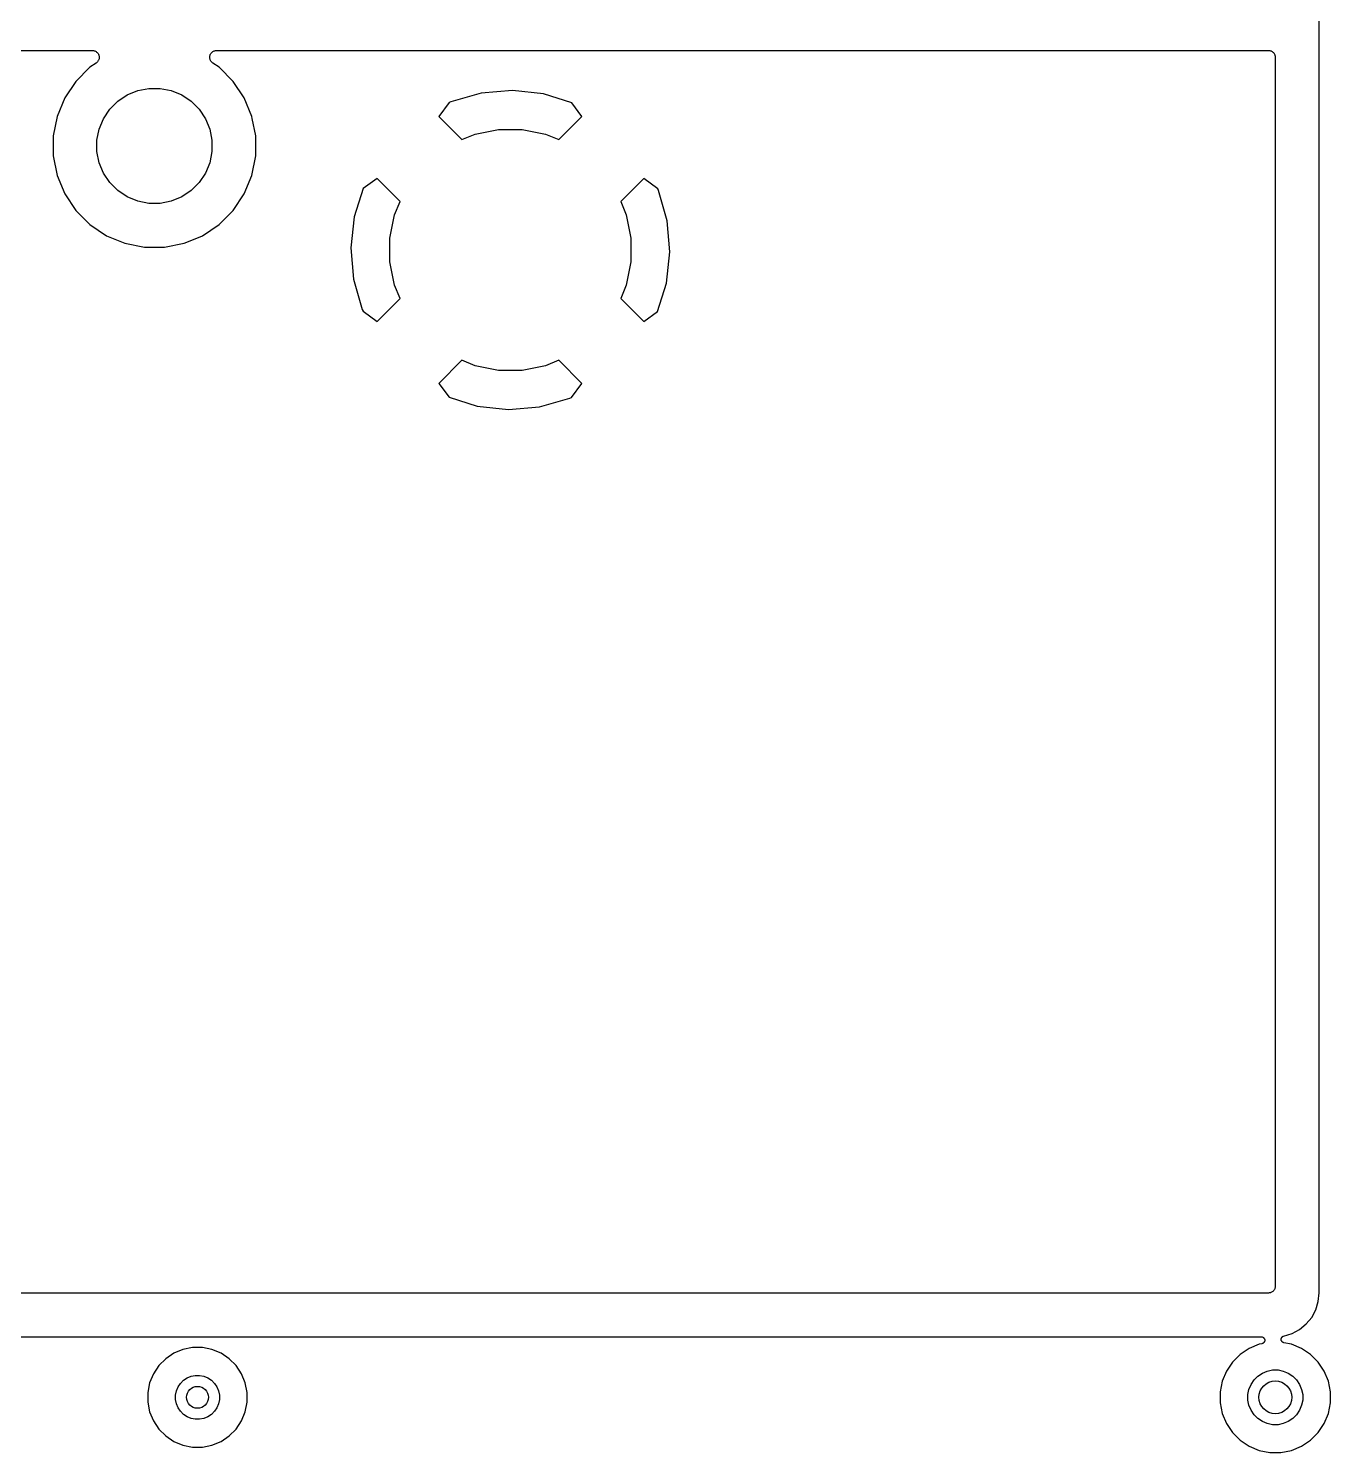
# Model space of a CAD drawing. Extents: x 1 to 139, y -76 to -1.
# Drawn here: x 88.99 to 112.77, y -56.25 to -30.24 of the extents above; entities that cross this region are included whole.
import ezdxf

# ---------------------------------------------------------------- set-up
doc = ezdxf.new("R2010")
doc.units = 0
doc.header["$MEASUREMENT"] = 0
doc.layers.add('BLACK', color=7, linetype='CONTINUOUS')

msp = doc.modelspace()

# ---------------------------------------------------------------- linework, layer by layer
at = {"layer": 'BLACK', "linetype": 'CONTINUOUS'}
for p, q in [((112.56, -53.3369), (112.56, -7.62312)), ((65.757, -30.645), (90.153, -30.645)), ((90.153, -30.645), (90.1544, -30.645)), ((90.1544, -30.645), (90.1544, -30.645)), ((90.1544, -30.645), (90.1545, -30.645)), ((90.1545, -30.645), (90.1548, -30.645)), ((90.1548, -30.645), (90.1671, -30.6464)), ((90.1671, -30.6464), (90.1791, -30.6477)), ((90.1791, -30.6477), (90.1792, -30.6478)), ((90.1792, -30.6478), (90.1794, -30.6478)), ((90.1794, -30.6478), (90.1912, -30.6515)), ((90.1912, -30.6515), (90.2027, -30.6551)), ((90.2027, -30.6551), (90.2029, -30.6552)), ((90.2029, -30.6552), (90.203, -30.6553)), ((90.203, -30.6553), (90.2137, -30.6612)), ((90.2137, -30.6612), (90.2245, -30.667)), ((90.2245, -30.667), (90.2246, -30.6671)), ((90.2246, -30.6671), (90.2248, -30.6672)), ((90.2248, -30.6672), (90.2341, -30.6751)), ((90.2341, -30.6751), (90.2435, -30.6829)), ((90.2435, -30.6829), (90.2436, -30.683)), ((90.2436, -30.683), (90.2437, -30.6831)), ((90.2437, -30.6831), (90.2515, -30.6927)), ((92.3297, -30.6913), (92.3375, -30.6819)), ((92.3375, -30.6819), (92.3376, -30.6818)), ((92.3376, -30.6818), (92.3377, -30.6816)), ((92.3377, -30.6816), (92.3473, -30.6739)), ((92.3473, -30.6739), (92.3567, -30.6662)), ((92.3567, -30.6662), (92.3569, -30.6661)), ((92.3569, -30.6661), (92.357, -30.666)), ((92.357, -30.666), (92.3679, -30.6603)), ((92.3679, -30.6603), (92.3786, -30.6546)), ((92.3786, -30.6546), (92.3788, -30.6545)), ((92.3788, -30.6545), (92.3789, -30.6545)), ((92.3789, -30.6545), (92.3906, -30.651)), ((92.3906, -30.651), (92.4023, -30.6474)), ((92.4023, -30.6474), (92.4025, -30.6474)), ((92.4025, -30.6474), (92.4027, -30.6474)), ((92.4027, -30.6474), (92.4149, -30.6462)), ((92.4149, -30.6462), (92.427, -30.645)), ((92.427, -30.645), (111.633, -30.645)), ((111.633, -30.645), (111.634, -30.645)), ((111.634, -30.645), (111.634, -30.645)), ((111.634, -30.645), (111.634, -30.645)), ((111.634, -30.645), (111.635, -30.645)), ((111.635, -30.645), (111.647, -30.6463)), ((111.647, -30.6463), (111.659, -30.6476)), ((111.659, -30.6476), (111.659, -30.6477)), ((111.659, -30.6477), (111.659, -30.6478)), ((111.659, -30.6478), (111.671, -30.6514)), ((111.671, -30.6514), (111.682, -30.6549)), ((111.682, -30.6549), (111.683, -30.6551)), ((111.683, -30.6551), (111.683, -30.6553)), ((111.683, -30.6553), (111.693, -30.661)), ((111.693, -30.661), (111.704, -30.6667)), ((111.704, -30.6667), (111.704, -30.667)), ((111.704, -30.667), (111.705, -30.6672)), ((111.705, -30.6672), (111.714, -30.6749)), ((111.714, -30.6749), (111.723, -30.6825)), ((111.723, -30.6825), (111.723, -30.6829)), ((111.723, -30.6829), (111.724, -30.6831)), ((111.724, -30.6831), (111.731, -30.6925)), ((90.2236, -30.8776), (90.1107, -30.953)), ((90.2329, -30.87), (90.2236, -30.8776)), ((90.2425, -30.8621), (90.2329, -30.87)), ((90.2426, -30.862), (90.2425, -30.8621)), ((90.2427, -30.8619), (90.2426, -30.862)), ((90.2503, -30.8526), (90.2427, -30.8619)), ((90.2583, -30.843), (90.2503, -30.8526)), ((90.2515, -30.6927), (90.2591, -30.7022)), ((90.2584, -30.8429), (90.2583, -30.843)), ((90.2585, -30.8427), (90.2584, -30.8429)), ((90.2642, -30.8322), (90.2585, -30.8427)), ((90.2591, -30.7022), (90.2592, -30.7023)), ((90.2592, -30.7023), (90.2593, -30.7025)), ((90.2593, -30.7025), (90.265, -30.7133)), ((90.2701, -30.8212), (90.2642, -30.8322)), ((90.265, -30.7133), (90.2706, -30.7241)), ((90.2702, -30.8209), (90.2701, -30.8211)), ((90.2701, -30.8211), (90.2701, -30.8212)), ((90.2738, -30.8093), (90.2702, -30.8209)), ((90.2706, -30.7241), (90.2707, -30.7243)), ((90.2707, -30.7243), (90.2708, -30.7244)), ((90.2708, -30.7244), (90.2741, -30.736)), ((90.2774, -30.7975), (90.2738, -30.8093)), ((90.2741, -30.736), (90.2777, -30.7479)), ((90.2775, -30.7972), (90.2774, -30.7974)), ((90.2774, -30.7974), (90.2774, -30.7975)), ((90.2787, -30.785), (90.2775, -30.7972)), ((90.2777, -30.7479), (90.2777, -30.748)), ((90.2777, -30.748), (90.2778, -30.7482)), ((90.2778, -30.7482), (90.2788, -30.7602)), ((90.28, -30.7729), (90.2787, -30.785)), ((90.2788, -30.7602), (90.28, -30.7726)), ((90.28, -30.7726), (90.28, -30.7727)), ((90.28, -30.7727), (90.28, -30.7729)), ((92.3, -30.7708), (92.3013, -30.7588)), ((92.3, -30.7709), (92.3, -30.7708)), ((92.3, -30.7711), (92.3, -30.7709)), ((92.3011, -30.7833), (92.3, -30.7711)), ((92.3022, -30.7955), (92.3011, -30.7833)), ((92.3013, -30.7588), (92.3026, -30.7465)), ((92.3022, -30.7956), (92.3022, -30.7955)), ((92.3022, -30.7958), (92.3022, -30.7956)), ((92.3057, -30.8074), (92.3022, -30.7958)), ((92.3026, -30.7463), (92.3027, -30.7461)), ((92.3026, -30.7465), (92.3026, -30.7463)), ((92.3027, -30.7461), (92.3062, -30.7347)), ((92.3091, -30.8193), (92.3057, -30.8074)), ((92.3062, -30.7347), (92.3099, -30.7228)), ((92.3092, -30.8194), (92.3091, -30.8193)), ((92.3092, -30.8196), (92.3092, -30.8194)), ((92.3148, -30.8303), (92.3092, -30.8196)), ((92.3099, -30.7228), (92.31, -30.7226)), ((92.31, -30.7226), (92.3101, -30.7225)), ((92.3101, -30.7225), (92.3158, -30.7119)), ((92.3205, -30.8413), (92.3148, -30.8303)), ((92.3158, -30.7119), (92.3217, -30.701)), ((92.3207, -30.8414), (92.3205, -30.8413)), ((92.3207, -30.8415), (92.3207, -30.8414)), ((92.3284, -30.851), (92.3207, -30.8415)), ((92.3217, -30.701), (92.3218, -30.7009)), ((92.3218, -30.7009), (92.3219, -30.7007)), ((92.3219, -30.7007), (92.3297, -30.6913)), ((92.336, -30.8606), (92.3284, -30.851)), ((92.3362, -30.8607), (92.336, -30.8606)), ((92.3363, -30.8609), (92.3362, -30.8607)), ((92.3455, -30.8686), (92.3363, -30.8609)), ((92.355, -30.8766), (92.3455, -30.8686)), ((92.3552, -30.8768), (92.355, -30.8766)), ((92.3553, -30.8768), (92.3552, -30.8768)), ((92.3552, -30.8768), (92.3552, -30.8768)), ((92.3564, -30.8776), (92.3553, -30.8768)), ((92.4693, -30.953), (92.3564, -30.8776)), ((111.731, -30.6925), (111.739, -30.7017)), ((111.739, -30.7017), (111.739, -30.7021)), ((111.739, -30.7021), (111.739, -30.7025)), ((111.739, -30.7025), (111.745, -30.7131)), ((111.745, -30.7131), (111.75, -30.7236)), ((111.75, -30.7236), (111.751, -30.724)), ((111.751, -30.724), (111.751, -30.7244)), ((111.751, -30.7244), (111.754, -30.7359)), ((111.754, -30.7359), (111.758, -30.7473)), ((111.758, -30.7473), (111.758, -30.7478)), ((111.758, -30.7478), (111.758, -30.7482)), ((111.758, -30.7482), (111.759, -30.7601)), ((111.759, -30.7601), (111.76, -30.772)), ((111.76, -30.772), (111.76, -53.213)), ((90.1107, -30.953), (89.853, -31.2107)), ((92.727, -31.2107), (92.4693, -30.953)), ((89.853, -31.2107), (89.6506, -31.5137)), ((90.6207, -31.5744), (90.7926, -31.4595)), ((90.7926, -31.4595), (90.9837, -31.3803)), ((90.9837, -31.3803), (91.1866, -31.34)), ((91.1866, -31.34), (91.3934, -31.34)), ((91.3934, -31.34), (91.5963, -31.3803)), ((91.5963, -31.3803), (91.7874, -31.4595)), ((91.7874, -31.4595), (91.9593, -31.5744)), ((92.9294, -31.5137), (92.727, -31.2107)), ((97.2573, -31.4251), (96.7034, -31.5856)), ((97.8265, -31.3762), (97.2573, -31.4251)), ((98.3942, -31.4393), (97.8265, -31.3762)), ((98.9111, -31.6032), (98.3942, -31.4393)), ((89.6506, -31.5137), (89.5111, -31.8504)), ((90.3595, -31.8926), (90.4744, -31.7207)), ((90.4744, -31.7207), (90.6207, -31.5744)), ((91.9593, -31.5744), (92.1056, -31.7207)), ((92.1056, -31.7207), (92.2205, -31.8926)), ((93.0689, -31.8504), (92.9294, -31.5137)), ((96.6724, -31.5984), (96.4854, -31.854)), ((96.7034, -31.5856), (96.6724, -31.5984)), ((99.0946, -31.854), (98.9111, -31.6032)), ((89.5111, -31.8504), (89.44, -32.2078)), ((90.2803, -32.0837), (90.3595, -31.8926)), ((92.2205, -31.8926), (92.2996, -32.0837)), ((93.0771, -31.8915), (93.0689, -31.8504)), ((93.0771, -31.8916), (93.0771, -31.8915)), ((93.14, -32.2078), (93.0771, -31.8916)), ((96.4854, -31.854), (96.9062, -32.2748)), ((98.6738, -32.2748), (99.0946, -31.854)), ((89.44, -32.2078), (89.44, -32.5722)), ((90.24, -32.2866), (90.2803, -32.0837)), ((92.2996, -32.0837), (92.34, -32.2866)), ((93.14, -32.5722), (93.14, -32.2078)), ((96.9062, -32.2748), (97.1483, -32.1745)), ((97.1483, -32.1745), (97.5733, -32.09)), ((97.5733, -32.09), (98.0067, -32.09)), ((98.0067, -32.09), (98.4317, -32.1745)), ((98.4317, -32.1745), (98.6738, -32.2748)), ((90.24, -32.4934), (90.24, -32.2866)), ((90.2803, -32.6963), (90.24, -32.4934)), ((92.34, -32.4934), (92.2996, -32.6963)), ((92.34, -32.2866), (92.34, -32.4934)), ((89.44, -32.5722), (89.5111, -32.9296)), ((90.3595, -32.8874), (90.2803, -32.6963)), ((92.2996, -32.6963), (92.2205, -32.8874)), ((93.0689, -32.9296), (93.14, -32.5722)), ((89.5111, -32.9296), (89.6506, -33.2663)), ((90.4744, -33.0593), (90.3595, -32.8874)), ((92.2205, -32.8874), (92.1056, -33.0593)), ((92.9294, -33.2663), (93.0689, -32.9296)), ((95.354, -32.9854), (95.1032, -33.1689)), ((95.7748, -33.4062), (95.354, -32.9854)), ((100.226, -32.9854), (99.8052, -33.4062)), ((100.482, -33.1724), (100.226, -32.9854)), ((89.6506, -33.2663), (89.853, -33.5693)), ((90.6207, -33.2056), (90.4744, -33.0593)), ((90.7926, -33.3205), (90.6207, -33.2056)), ((91.9593, -33.2056), (91.7874, -33.3205)), ((92.1056, -33.0593), (91.9593, -33.2056)), ((92.727, -33.5693), (92.9294, -33.2663)), ((95.1032, -33.1689), (94.9393, -33.6858)), ((100.494, -33.2034), (100.482, -33.1724)), ((100.655, -33.7573), (100.494, -33.2034)), ((90.9837, -33.3997), (90.7926, -33.3205)), ((91.1866, -33.44), (90.9837, -33.3997)), ((91.3934, -33.44), (91.1866, -33.44)), ((91.5963, -33.3997), (91.3934, -33.44)), ((91.7874, -33.3205), (91.5963, -33.3997)), ((95.6745, -33.6483), (95.7748, -33.4062)), ((99.8052, -33.4062), (99.9055, -33.6483)), ((89.853, -33.5693), (90.1107, -33.827)), ((92.4693, -33.827), (92.727, -33.5693)), ((94.9393, -33.6858), (94.8762, -34.2535)), ((95.59, -34.0733), (95.6745, -33.6483)), ((99.9055, -33.6483), (99.99, -34.0733)), ((100.704, -34.3265), (100.655, -33.7573)), ((90.1107, -33.827), (90.4137, -34.0294)), ((90.4137, -34.0294), (90.7504, -34.1689)), ((91.9124, -34.1346), (92.1663, -34.0294)), ((92.1663, -34.0294), (92.4693, -33.827)), ((90.7504, -34.1689), (91.1078, -34.24)), ((91.1078, -34.24), (91.4722, -34.24)), ((91.4722, -34.24), (91.8296, -34.1689)), ((91.8296, -34.1689), (91.9124, -34.1346)), ((94.8762, -34.2535), (94.9251, -34.8227)), ((95.59, -34.5067), (95.59, -34.0733)), ((99.99, -34.0733), (99.99, -34.5067)), ((100.641, -34.8942), (100.704, -34.3265)), ((95.6745, -34.9317), (95.59, -34.5067)), ((99.99, -34.5067), (99.9055, -34.9317)), ((94.9251, -34.8227), (95.0856, -35.3766)), ((95.7748, -35.1738), (95.6745, -34.9317)), ((99.9055, -34.9317), (99.8052, -35.1738)), ((100.477, -35.4111), (100.641, -34.8942)), ((95.354, -35.5946), (95.7748, -35.1738)), ((99.8052, -35.1738), (100.226, -35.5946)), ((95.0856, -35.3766), (95.0984, -35.4076)), ((95.0984, -35.4076), (95.354, -35.5946)), ((100.226, -35.5946), (100.477, -35.4111)), ((96.9062, -36.3052), (96.4854, -36.726)), ((97.1483, -36.4055), (96.9062, -36.3052)), ((97.5733, -36.49), (97.1483, -36.4055)), ((98.4317, -36.4055), (98.0067, -36.49)), ((98.6738, -36.3052), (98.4317, -36.4055)), ((99.0946, -36.726), (98.6738, -36.3052)), ((98.0067, -36.49), (97.5733, -36.49)), ((96.4854, -36.726), (96.6689, -36.9768)), ((98.9076, -36.9816), (99.0946, -36.726)), ((96.6689, -36.9768), (97.1858, -37.1407)), ((97.1858, -37.1407), (97.7535, -37.2038)), ((97.7535, -37.2038), (98.3227, -37.1549)), ((98.3227, -37.1549), (98.8766, -36.9944)), ((98.8766, -36.9944), (98.9076, -36.9816)), ((111.713, -53.3112), (111.703, -53.3188)), ((111.722, -53.3037), (111.713, -53.3112)), ((111.73, -53.2939), (111.722, -53.3031)), ((111.722, -53.3031), (111.722, -53.3034)), ((111.722, -53.3034), (111.722, -53.3037)), ((111.738, -53.2848), (111.73, -53.2939)), ((111.744, -53.2735), (111.738, -53.284)), ((111.738, -53.284), (111.738, -53.2844)), ((111.738, -53.2844), (111.738, -53.2848)), ((111.75, -53.263), (111.744, -53.2735)), ((111.754, -53.2508), (111.75, -53.2622)), ((111.75, -53.2622), (111.75, -53.2626)), ((111.75, -53.2626), (111.75, -53.263)), ((111.757, -53.2394), (111.754, -53.2508)), ((111.759, -53.2267), (111.757, -53.2385)), ((111.757, -53.2385), (111.757, -53.239)), ((111.757, -53.239), (111.757, -53.2394)), ((111.76, -53.2148), (111.759, -53.2267)), ((111.76, -53.213), (111.76, -53.2139)), ((111.76, -53.2139), (111.76, -53.2139)), ((111.76, -53.2139), (111.76, -53.2139)), ((111.76, -53.2139), (111.76, -53.2148)), ((111.633, -53.34), (24.257, -53.34)), ((111.645, -53.3388), (111.633, -53.34)), ((111.657, -53.3377), (111.645, -53.3388)), ((111.658, -53.3376), (111.657, -53.3376)), ((111.657, -53.3376), (111.657, -53.3377)), ((111.669, -53.3341), (111.658, -53.3376)), ((111.681, -53.3308), (111.669, -53.3341)), ((111.692, -53.3248), (111.681, -53.3304)), ((111.681, -53.3304), (111.681, -53.3305)), ((111.681, -53.3305), (111.681, -53.3308)), ((111.703, -53.3193), (111.692, -53.3248)), ((111.703, -53.3188), (111.703, -53.319)), ((111.703, -53.319), (111.703, -53.3193)), ((112.499, -53.646), (112.544, -53.496)), ((112.544, -53.496), (112.56, -53.3369)), ((112.325, -53.9055), (112.425, -53.7843)), ((112.425, -53.7843), (112.499, -53.646)), ((111.912, -54.1256), (112.066, -54.0788)), ((112.066, -54.0788), (112.204, -54.0049)), ((112.204, -54.0049), (112.325, -53.9055)), ((24.1331, -54.14), (111.504, -54.14)), ((91.9856, -54.337), (91.8101, -54.3719)), ((92.1644, -54.337), (91.9856, -54.337)), ((92.3399, -54.3719), (92.1644, -54.337)), ((111.283, -54.3517), (111.117, -54.462)), ((111.466, -54.2757), (111.283, -54.3517)), ((111.516, -54.2658), (111.466, -54.2757)), ((111.504, -54.14), (111.505, -54.14)), ((111.505, -54.14), (111.511, -54.1407)), ((111.511, -54.1407), (111.517, -54.1414)), ((111.522, -54.264), (111.516, -54.2658)), ((111.516, -54.2658), (111.516, -54.2658)), ((111.516, -54.2658), (111.516, -54.2658)), ((111.516, -54.2658), (111.516, -54.2658)), ((111.517, -54.1414), (111.517, -54.1414)), ((111.517, -54.1414), (111.517, -54.1414)), ((111.517, -54.1414), (111.522, -54.1431)), ((111.522, -54.1431), (111.529, -54.1451)), ((111.528, -54.2622), (111.522, -54.264)), ((111.534, -54.259), (111.528, -54.2622)), ((111.528, -54.2622), (111.528, -54.2622)), ((111.528, -54.2622), (111.528, -54.2622)), ((111.529, -54.1451), (111.529, -54.1451)), ((111.529, -54.1451), (111.529, -54.1451)), ((111.529, -54.1451), (111.534, -54.148)), ((111.534, -54.148), (111.539, -54.1511)), ((111.539, -54.2564), (111.534, -54.259)), ((111.539, -54.1511), (111.539, -54.1511)), ((111.539, -54.1511), (111.54, -54.1511)), ((111.544, -54.2521), (111.539, -54.2564)), ((111.539, -54.2564), (111.539, -54.2564)), ((111.539, -54.2564), (111.539, -54.2564)), ((111.54, -54.1511), (111.544, -54.1549)), ((111.544, -54.1549), (111.549, -54.159)), ((111.548, -54.2486), (111.544, -54.2521)), ((111.552, -54.2442), (111.548, -54.2485)), ((111.548, -54.2485), (111.548, -54.2485)), ((111.548, -54.2485), (111.548, -54.2486)), ((111.549, -54.159), (111.549, -54.1591)), ((111.549, -54.1591), (111.549, -54.1591)), ((111.549, -54.1591), (111.553, -54.1638)), ((111.556, -54.239), (111.552, -54.2442)), ((111.553, -54.1638), (111.557, -54.1687)), ((111.559, -54.2332), (111.556, -54.239)), ((111.556, -54.239), (111.556, -54.239)), ((111.556, -54.239), (111.556, -54.239)), ((111.557, -54.1687), (111.557, -54.1687)), ((111.557, -54.1687), (111.557, -54.1687)), ((111.557, -54.1687), (111.56, -54.1741)), ((111.562, -54.2281), (111.559, -54.2332)), ((111.56, -54.1741), (111.563, -54.1797)), ((111.564, -54.2219), (111.562, -54.2281)), ((111.562, -54.2281), (111.562, -54.2281)), ((111.562, -54.2281), (111.562, -54.2281)), ((111.563, -54.1797), (111.563, -54.1797)), ((111.563, -54.1797), (111.563, -54.1797)), ((111.563, -54.1797), (111.564, -54.1856)), ((111.564, -54.1856), (111.566, -54.1915)), ((111.566, -54.2163), (111.564, -54.2219)), ((111.566, -54.1915), (111.566, -54.1916)), ((111.566, -54.1916), (111.566, -54.1916)), ((111.566, -54.1916), (111.567, -54.1972)), ((111.567, -54.2097), (111.566, -54.2162)), ((111.566, -54.2162), (111.566, -54.2162)), ((111.566, -54.2162), (111.566, -54.2163)), ((111.567, -54.1972), (111.567, -54.2039)), ((111.567, -54.2039), (111.567, -54.2039)), ((111.567, -54.2039), (111.567, -54.2039)), ((111.567, -54.2039), (111.567, -54.2097)), ((111.867, -54.1798), (111.868, -54.1767)), ((111.867, -54.1828), (111.867, -54.1798)), ((111.867, -54.1859), (111.867, -54.1828)), ((111.867, -54.189), (111.867, -54.1859)), ((111.867, -54.1922), (111.867, -54.189)), ((111.868, -54.1952), (111.867, -54.1922)), ((111.868, -54.1735), (111.869, -54.1706)), ((111.868, -54.1767), (111.868, -54.1735)), ((111.868, -54.1982), (111.868, -54.1952)), ((111.869, -54.2013), (111.868, -54.1982)), ((111.869, -54.1706), (111.87, -54.1677)), ((111.869, -54.2044), (111.869, -54.2013)), ((111.87, -54.2072), (111.869, -54.2044)), ((111.87, -54.1677), (111.871, -54.1647)), ((111.871, -54.2101), (111.87, -54.2072)), ((111.871, -54.1647), (111.872, -54.1617)), ((111.873, -54.2129), (111.871, -54.2101)), ((111.872, -54.1617), (111.873, -54.159)), ((111.873, -54.159), (111.874, -54.1562)), ((111.874, -54.2159), (111.873, -54.2129)), ((111.874, -54.1562), (111.876, -54.1536)), ((111.876, -54.2184), (111.874, -54.2159)), ((111.876, -54.1536), (111.878, -54.1508)), ((111.877, -54.2211), (111.876, -54.2184)), ((111.879, -54.2236), (111.877, -54.2211)), ((111.878, -54.1508), (111.88, -54.1485)), ((111.881, -54.2262), (111.879, -54.2236)), ((111.88, -54.1485), (111.881, -54.146)), ((111.881, -54.146), (111.883, -54.1437)), ((111.883, -54.2284), (111.881, -54.2262)), ((111.883, -54.1437), (111.886, -54.1413)), ((111.885, -54.2308), (111.883, -54.2284)), ((111.887, -54.2328), (111.885, -54.2308)), ((111.886, -54.1413), (111.888, -54.1394)), ((111.889, -54.2351), (111.887, -54.2328)), ((111.888, -54.1394), (111.89, -54.1372)), ((111.892, -54.2368), (111.889, -54.2351)), ((111.89, -54.1372), (111.893, -54.1355)), ((111.894, -54.2387), (111.892, -54.2368)), ((111.893, -54.1355), (111.895, -54.1334)), ((111.897, -54.2403), (111.894, -54.2387)), ((111.895, -54.1334), (111.898, -54.132)), ((111.9, -54.2421), (111.897, -54.2403)), ((111.898, -54.132), (111.9, -54.1303)), ((111.9, -54.1303), (111.903, -54.1291)), ((111.903, -54.2433), (111.9, -54.2421)), ((111.903, -54.1291), (111.906, -54.1276)), ((111.905, -54.2447), (111.903, -54.2433)), ((111.908, -54.2457), (111.905, -54.2447)), ((111.906, -54.1276), (111.909, -54.1268)), ((111.911, -54.2469), (111.908, -54.2457)), ((111.909, -54.1268), (111.912, -54.1256)), ((111.914, -54.2475), (111.911, -54.2469)), ((111.917, -54.2485), (111.914, -54.2475)), ((111.918, -54.2486), (111.917, -54.2485)), ((112.054, -54.2757), (111.918, -54.2486)), ((112.237, -54.3517), (112.054, -54.2757)), ((112.403, -54.462), (112.237, -54.3517)), ((91.4962, -54.5397), (91.3697, -54.6662)), ((91.6449, -54.4403), (91.4962, -54.5397)), ((91.8101, -54.3719), (91.6449, -54.4403)), ((92.5051, -54.4403), (92.3399, -54.3719)), ((92.6538, -54.5397), (92.5051, -54.4403)), ((92.7803, -54.6662), (92.6538, -54.5397)), ((110.977, -54.6024), (110.867, -54.7675)), ((111.117, -54.462), (110.977, -54.6024)), ((112.543, -54.6024), (112.403, -54.462)), ((112.653, -54.7675), (112.543, -54.6024)), ((91.2703, -54.8149), (91.2019, -54.9801)), ((91.3697, -54.6662), (91.2703, -54.8149)), ((91.8855, -54.8905), (91.9583, -54.8604)), ((91.9583, -54.8604), (92.0356, -54.845)), ((92.0356, -54.845), (92.1144, -54.845)), ((92.1144, -54.845), (92.1917, -54.8604)), ((92.1917, -54.8604), (92.2645, -54.8905)), ((92.8797, -54.8149), (92.7803, -54.6662)), ((92.9481, -54.9801), (92.8797, -54.8149)), ((110.867, -54.7675), (110.791, -54.951)), ((111.372, -54.9263), (111.441, -54.8566)), ((111.441, -54.8566), (111.523, -54.8019)), ((111.523, -54.8019), (111.614, -54.7642)), ((111.614, -54.7642), (111.711, -54.745)), ((111.711, -54.745), (111.809, -54.745)), ((111.809, -54.745), (111.906, -54.7642)), ((111.906, -54.7642), (111.997, -54.8019)), ((111.997, -54.8019), (112.079, -54.8566)), ((112.079, -54.8566), (112.148, -54.9263)), ((112.729, -54.951), (112.653, -54.7675)), ((91.2019, -54.9801), (91.167, -55.1556)), ((91.675, -55.2056), (91.6904, -55.1283)), ((91.6904, -55.1283), (91.7205, -55.0555)), ((91.7205, -55.0555), (91.7643, -54.99)), ((91.7643, -54.99), (91.82, -54.9343)), ((91.82, -54.9343), (91.8855, -54.8905)), ((92.2645, -54.8905), (92.33, -54.9343)), ((92.33, -54.9343), (92.3857, -54.99)), ((92.3857, -54.99), (92.4295, -55.0555)), ((92.4295, -55.0555), (92.4596, -55.1283)), ((92.4596, -55.1283), (92.475, -55.2056)), ((92.983, -55.1556), (92.9481, -54.9801)), ((110.791, -54.951), (110.752, -55.1457)), ((111.26, -55.1958), (111.279, -55.0992)), ((111.279, -55.0992), (111.317, -55.0082)), ((111.317, -55.0082), (111.372, -54.9263)), ((112.148, -54.9263), (112.203, -55.0082)), ((112.203, -55.0082), (112.241, -55.0992)), ((112.241, -55.0992), (112.26, -55.1958)), ((112.768, -55.1457), (112.729, -54.951)), ((91.167, -55.1556), (91.167, -55.3344)), ((91.167, -55.3344), (91.2019, -55.5099)), ((91.675, -55.2844), (91.675, -55.2056)), ((91.6904, -55.3617), (91.675, -55.2844)), ((91.7205, -55.4345), (91.6904, -55.3617)), ((92.4596, -55.3617), (92.4295, -55.4345)), ((92.475, -55.2844), (92.4596, -55.3617)), ((92.475, -55.2056), (92.475, -55.2844)), ((92.9481, -55.5099), (92.983, -55.3344)), ((92.983, -55.3344), (92.983, -55.1556)), ((110.752, -55.1457), (110.752, -55.3443)), ((110.752, -55.3443), (110.791, -55.539)), ((111.26, -55.2942), (111.26, -55.1958)), ((111.279, -55.3908), (111.26, -55.2942)), ((111.317, -55.4818), (111.279, -55.3908)), ((112.241, -55.3908), (112.203, -55.4818)), ((112.26, -55.2942), (112.241, -55.3908)), ((112.26, -55.1958), (112.26, -55.2942)), ((112.729, -55.539), (112.768, -55.3443)), ((112.768, -55.3443), (112.768, -55.1457)), ((91.2019, -55.5099), (91.2703, -55.6751)), ((91.7643, -55.5), (91.7205, -55.4345)), ((91.82, -55.5557), (91.7643, -55.5)), ((91.8855, -55.5995), (91.82, -55.5557)), ((91.9583, -55.6296), (91.8855, -55.5995)), ((92.0356, -55.645), (91.9583, -55.6296)), ((92.1144, -55.645), (92.0356, -55.645)), ((92.1917, -55.6296), (92.1144, -55.645)), ((92.2645, -55.5995), (92.1917, -55.6296)), ((92.33, -55.5557), (92.2645, -55.5995)), ((92.3857, -55.5), (92.33, -55.5557)), ((92.4295, -55.4345), (92.3857, -55.5)), ((92.8797, -55.6751), (92.9481, -55.5099)), ((110.791, -55.539), (110.867, -55.7225)), ((111.372, -55.5637), (111.317, -55.4818)), ((111.441, -55.6334), (111.372, -55.5637)), ((111.523, -55.6881), (111.441, -55.6334)), ((112.079, -55.6334), (111.997, -55.6881)), ((112.148, -55.5637), (112.079, -55.6334)), ((112.203, -55.4818), (112.148, -55.5637)), ((112.653, -55.7225), (112.729, -55.539)), ((91.2703, -55.6751), (91.3697, -55.8238)), ((91.3697, -55.8238), (91.4962, -55.9503)), ((92.6538, -55.9503), (92.7803, -55.8238)), ((92.7803, -55.8238), (92.8797, -55.6751)), ((110.867, -55.7225), (110.977, -55.8876)), ((110.977, -55.8876), (111.117, -56.028)), ((111.614, -55.7258), (111.523, -55.6881)), ((111.711, -55.745), (111.614, -55.7258)), ((111.809, -55.745), (111.711, -55.745)), ((111.906, -55.7258), (111.809, -55.745)), ((111.997, -55.6881), (111.906, -55.7258)), ((112.403, -56.028), (112.543, -55.8876)), ((112.543, -55.8876), (112.653, -55.7225)), ((91.4962, -55.9503), (91.6449, -56.0497)), ((91.6449, -56.0497), (91.8101, -56.1181)), ((91.8101, -56.1181), (91.9856, -56.153)), ((91.9856, -56.153), (92.1644, -56.153)), ((92.1644, -56.153), (92.3399, -56.1181)), ((92.3399, -56.1181), (92.5051, -56.0497)), ((92.5051, -56.0497), (92.6538, -55.9503)), ((111.117, -56.028), (111.283, -56.1383)), ((111.283, -56.1383), (111.466, -56.2143)), ((112.054, -56.2143), (112.237, -56.1383)), ((112.237, -56.1383), (112.403, -56.028)), ((111.466, -56.2143), (111.661, -56.253)), ((111.661, -56.253), (111.859, -56.253)), ((111.859, -56.253), (112.054, -56.2143))]:
    msp.add_line(p, q, dxfattribs=at)
at = {"layer": 'BLACK'}
for centre, radius in [((92.075, -55.245), 0.2), ((111.76, -55.245), 0.3)]:
    msp.add_circle(centre, radius, dxfattribs=at)

doc.saveas('drawing.dxf')
